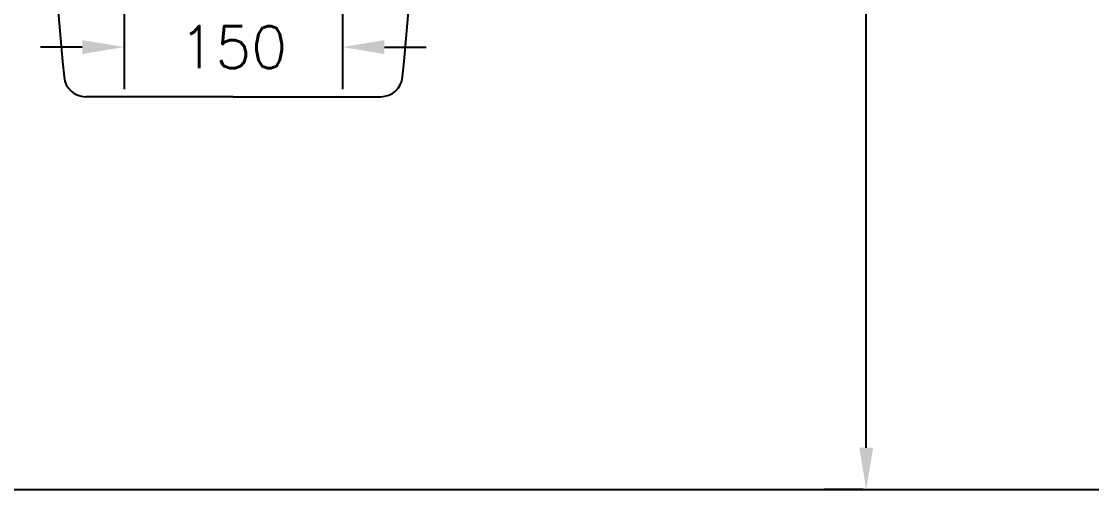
# Model space of a CAD drawing. Extents: x 66423 to 68848, y 58104 to 61534.
# Drawn here: x 66990 to 67726, y 59016 to 59337 of the extents above; entities that cross this region are included whole.
import ezdxf

# ---------------------------------------------------------------- set-up
doc = ezdxf.new("R2010")
doc.units = 0
doc.header["$MEASUREMENT"] = 0
doc.layers.get('0').update_dxf_attribs({"linetype": 'CONTINUOUS'})
doc.layers.get('Defpoints').update_dxf_attribs({"linetype": 'CONTINUOUS'})
doc.layers.add('1', color=1, linetype='CONTINUOUS')
doc.layers.add('Dim', color=4, linetype='CONTINUOUS')
doc.styles.get("Standard").update_dxf_attribs({"font": 'txt.shx', "bigfont": 'ghs.shx'})
doc.dimstyles.get("Standard").update_dxf_attribs({"dimtxt": 0.18, "dimasz": 0.18, "dimexe": 0.18, "dimexo": 0.0625, "dimgap": 0.09, "dimtad": 0, "dimtih": 1, "dimtoh": 1, "dimdec": 4, "dimzin": 0, "dimdsep": 46, "dimtxsty": 'Standard', "dimcen": 0.09, "dimadec": 0, "dimazin": 0, "dimtfac": 1, "dimtdec": 4, "dimtofl": 0, "dimtmove": 0, "dimatfit": 0, "dimfxl": 0, "dimtolj": 1, "dimtzin": 0, "dimarcsym": 0})

# ---------------------------------------------------------------- blocks, each defined once
blk = doc.blocks.new('*D21')
at = {"layer": 'Defpoints', "color": 0}
for p in [(67060.76, 59525.6), (67210.76, 59525.6), (67210.76, 59319.66)]:
    blk.add_point(p, dxfattribs=at)
at = {"layer": 'Dim', "color": 0, "linetype": 'ByBlock', "lineweight": -2}
for p, q in [((67060.76, 59515.6), (67060.76, 59290.86)), ((67210.76, 59515.6), (67210.76, 59290.86)), ((67031.96, 59319.66), (67003.16, 59319.66)), ((67239.56, 59319.66), (67268.36, 59319.66))]:
    blk.add_line(p, q, dxfattribs=at)
at = {"layer": 'Dim', "color": 0}
for points in [[(67031.96, 59324.46), (67031.96, 59314.86), (67060.76, 59319.66)], [(67239.56, 59324.46), (67239.56, 59314.86), (67210.76, 59319.66)]]:
    blk.add_solid(points, dxfattribs=at)
at = {"layer": 'Dim', "color": 0, "insert": (67135.76, 59319.66), "char_height": 28.8, "attachment_point": 5}
blk.add_mtext('\\A1;150', dxfattribs=at)
blk = doc.blocks.new('*D28')
at = {"layer": 'Defpoints', "color": 0}
for p in [(67578.61, 59775.6), (67570.72, 59015.6), (67578.61, 59015.6)]:
    blk.add_point(p, dxfattribs=at)
at = {"layer": 'Dim', "color": 0, "linetype": 'ByBlock', "lineweight": -2}
for p, q in [((67568.61, 59775.6), (67541.92, 59775.6)), ((67570.72, 59746.8), (67570.72, 59419.6)), ((67570.72, 59044.4), (67570.72, 59371.6)), ((67568.61, 59015.6), (67541.92, 59015.6))]:
    blk.add_line(p, q, dxfattribs=at)
at = {"layer": 'Dim', "color": 0}
for points in [[(67565.92, 59746.8), (67575.52, 59746.8), (67570.72, 59775.6)], [(67565.92, 59044.4), (67575.52, 59044.4), (67570.72, 59015.6)]]:
    blk.add_solid(points, dxfattribs=at)
at = {"layer": 'Dim', "color": 0, "insert": (67570.72, 59395.6), "char_height": 28.8, "attachment_point": 5}
blk.add_mtext('\\A1;760', dxfattribs=at)

msp = doc.modelspace()

# ---------------------------------------------------------------- linework, layer by layer
for q in [(67034.36, 59285.6, -9.25), (67237.16, 59285.6, -9.25)]:
    msp.add_line((67135.76, 59285.6, -9.25), q)
for centre, radius, start, end in [((70498.17, 59634.93, -9.25), 3494.92, 179.94986, 185.51307), ((63773.34, 59634.93, -9.25), 3494.92, 354.48693, 0.05014), ((67034.36, 59300.6, -9.25), 15, 185.51112, 270), ((67237.16, 59300.6, -9.25), 15, 270, 354.48888)]:
    msp.add_arc(centre, radius, start, end)
at = {"layer": '1', "color": 0}
msp.add_line((66864.58, 59015.6), (68356.54, 59015.6), dxfattribs=at)

# ---------------------------------------------------------------- dimensions: what is measured, and where the dimension line sits
at = {"layer": 'Dim', "color": 0}
dim = msp.add_linear_dim(base=(67570.72, 59015.6), p1=(67578.61, 59775.6), p2=(67578.61, 59015.6), angle=90, dimstyle='Standard', override={"dimscale": 160, "dimgap": 0.06, "dimdec": 0, "dimatfit": 3, "dimarcsym": 1}, dxfattribs=at)
dim.commit()
dim.dimension.update_dxf_attribs({"geometry": '*D28', "text_midpoint": (67570.72, 59395.6), "dimtype": 160})
dim = msp.add_linear_dim(base=(67210.76, 59319.66), p1=(67060.76, 59525.6), p2=(67210.76, 59525.6), dimstyle='Standard', override={"dimscale": 160, "dimgap": 0.06, "dimdec": 0, "dimatfit": 3, "dimarcsym": 1}, dxfattribs=at)
dim.commit()
dim.dimension.update_dxf_attribs({"geometry": '*D21', "text_midpoint": (67135.76, 59319.66)})

doc.saveas('drawing.dxf')
